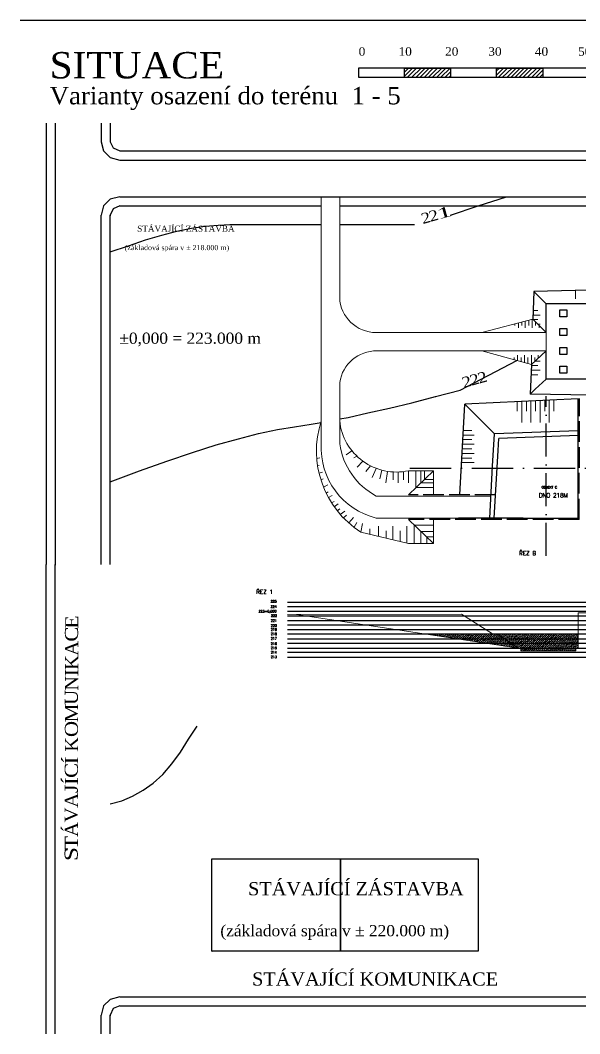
# Model space of a CAD drawing. Header units: millimetres. Extents: x -3518363 to 3223740, y -1530229 to 774657.
# Drawn here: x 950969 to 1072790, y -281594 to -61030 of the extents above; entities that cross this region are included whole.
import ezdxf

# ---------------------------------------------------------------- set-up
doc = ezdxf.new("R2010")
doc.units = ezdxf.units.MM
doc.header["$LTSCALE"] = 15
doc.header["$MEASUREMENT"] = 0
doc.linetypes.add('ACAD_ISO02W100', pattern=[15, 12, -3])
doc.linetypes.add('ACAD_ISO10W100', pattern=[18, 12, -3, 0, -3])
doc.layers.get('0').update_dxf_attribs({"linetype": 'CONTINUOUS'})
for name, color, linetype, lineweight in [('cesty', 7, 'CONTINUOUS', 15), ('HS', 90, 'ACAD_ISO10W100', 15), ('pažení', 220, 'ACAD_ISO02W100', 30), ('texty', 255, 'CONTINUOUS', 15), ('ŘEZ', 11, 'ACAD_ISO10W100', 15)]:
    doc.layers.add(name, color=color, linetype=linetype, lineweight=lineweight)
for name, color, linetype in [('obj 1 patky', 130, 'CONTINUOUS'), ('objekt 1', 40, 'CONTINUOUS'), ('objekt 3', 150, 'CONTINUOUS'), ('ŘEZ bílá', 251, 'ACAD_ISO10W100'), ('ŘEZ čerch', 10, 'ACAD_ISO10W100')]:
    doc.layers.add(name, color=color, linetype=linetype)
doc.layers.add('svahovaní', color=7, linetype='CONTINUOUS', lineweight=15, true_color=0xe3331c)
doc.styles.add('romans', font='romans.shx')
doc.styles.add('TIMESNEWROMAN', font='times.ttf')

msp = doc.modelspace()

# ---------------------------------------------------------------- hatches: boundary and pattern name
at = {"layer": 'HS', "linetype": 'ByBlock', "extrusion": (1.93959e-16, -3.39308e-16, -1)}
h = msp.add_hatch(dxfattribs=at)
h.set_pattern_fill('ANSI36', color=256, scale=2500)
h.set_pattern_definition([(315, (17781.2, 81156.6), (607.66989, -165.72815), [781.25, -156.25, 0, -156.25])])
h.paths.add_polyline_path([(-1039665.376, -194655.584), (-1038985.301, -194552.584), (-1053824.172, -194552.584), (-1054820.542, -194552.584), (-1054974.986, -194655.584)])
h.paths.add_polyline_path([(-1046268.043, -195655.584), (-1039665.376, -194655.584), (-1054974.986, -194655.584), (-1056474.45, -195655.584)])
h.paths.add_polyline_path([(-1052870.709, -196655.584), (-1046268.043, -195655.584), (-1056474.45, -195655.584), (-1057973.913, -196655.584)])
h.paths.add_polyline_path([(-1052870.709, -196655.584), (-1057973.913, -196655.584), (-1059473.376, -197655.584)])
h.paths.add_polyline_path([(-1056474.45, -195655.584), (-1054974.986, -194655.584), (-1072473.376, -194655.584), (-1072473.376, -195655.584)])
h.paths.add_polyline_path([(-1057973.913, -196655.584), (-1056474.45, -195655.584), (-1072473.376, -195655.584), (-1072473.376, -196655.584)])
h.paths.add_polyline_path([(-1054974.986, -194655.584), (-1054820.542, -194552.584), (-1072473.376, -194552.584), (-1072473.376, -194655.584)])
h.paths.add_polyline_path([(-1059473.376, -197655.584), (-1057973.913, -196655.584), (-1072473.376, -196655.584), (-1072473.376, -197655.584)])
h.paths.add_polyline_path([(-1059973.376, -198255.584), (-1059973.376, -197655.584), (-1071973.376, -197655.584), (-1071973.376, -198255.584)])

# ---------------------------------------------------------------- linework, layer by layer
for p, q in [((950968.81, -61029.825), (1144554.373, -61029.825)), ((972649.777, -99453.744), (1120944.495, -99453.744)), ((972649.777, -101434.091), (1016523.376, -101434.091)), ((1020523.376, -101434.091), (1095523.376, -101434.091)), ((1034657.856, -105497.656), (1036843.958, -105497.656)), ((972649.777, -273595.872), (1120944.495, -273595.872)), ((972649.777, -275550.501), (1120944.495, -275550.501))]:
    msp.add_line(p, q)
at = {"elevation": 0}
for points in [[(1024653.229, -73426.283), (1034657.856, -73426.283), (1034657.856, -71471.654), (1044662.476, -71471.654), (1044662.476, -73426.283), (1054667.095, -73426.283), (1054667.095, -71471.654), (1064774.586, -71471.654), (1064774.586, -73426.283), (1074779.219, -73426.283), (1074779.219, -71471.654), (1084783.826, -71471.654), (1084783.826, -73426.283), (1094788.459, -73426.283), (1094788.459, -71471.654), (1104793.079, -71471.654), (1104793.079, -73426.283), (1114797.698, -73426.283), (1114797.698, -71471.654), (1024653.229, -71471.654), (1024653.229, -73426.283), (1114900.569, -73426.283)], [(1034657.856, -72346.111), (1035532.299, -71471.654), (1035635.17, -71471.654)], [(1034657.856, -73220.541), (1036406.73, -71471.654), (1036509.601, -71471.654)], [(1035300.826, -73426.283), (1037281.173, -71471.654), (1037409.775, -71471.654)], [(1036200.988, -73426.283), (1038284.206, -71471.654), (1038387.077, -71471.654)], [(1037178.289, -73426.283), (1039158.649, -71471.654), (1039261.52, -71471.654)], [(1038052.746, -73426.283), (1040033.093, -71471.654), (1040161.682, -71471.654)], [(1038952.894, -73426.283), (1040907.523, -71471.654), (1041036.112, -71471.654)], [(1039827.338, -73426.283), (1041807.685, -71471.654), (1041910.569, -71471.654)], [(1040701.781, -73426.283), (1042784.999, -71471.654), (1042887.871, -71471.654)], [(1041679.083, -73426.283), (1043659.443, -71471.654), (1043788.032, -71471.654)], [(1042579.257, -73426.283), (1044559.604, -71471.654), (1044662.476, -71471.654)], [(1043453.688, -73426.283), (1044662.476, -72217.496), (1044765.347, -72217.496)], [(1054667.095, -72011.753), (1055310.066, -71471.654), (1055438.668, -71471.654)], [(1054667.095, -72989.081), (1056210.227, -71471.654), (1056313.098, -71471.654)], [(1055104.311, -73426.283), (1057084.658, -71471.654), (1057187.542, -71471.654)], [(1055978.754, -73426.283), (1058061.985, -71471.654), (1058190.574, -71471.654)], [(1056981.787, -73426.283), (1058962.134, -71471.654), (1059065.005, -71471.654)], [(1057856.23, -73426.283), (1059836.577, -71471.654), (1059939.461, -71471.654)], [(1058730.674, -73426.283), (1060711.021, -71471.654), (1060813.892, -71471.654)], [(1059605.104, -73426.283), (1061585.451, -71471.654), (1061688.336, -71471.654)], [(1060479.548, -73426.283), (1062459.908, -71471.654), (1062588.497, -71471.654)], [(1061379.709, -73426.283), (1063462.927, -71471.654), (1063565.798, -71471.654)], [(1062357.024, -73426.283), (1064337.371, -71471.654), (1064440.255, -71471.654)], [(1063231.467, -73426.283), (1064774.586, -71908.882), (1064877.47, -71908.882)], [(1064105.898, -73426.283), (1064774.586, -72783.313), (1064877.47, -72783.313)], [(1044328.131, -73426.283), (1044662.476, -73117.67), (1044765.347, -73117.67)], [(956601.231, -83430.916), (956601.231, -179490.702), (956704.109, -179490.702)], [(958581.578, -83430.916), (958581.578, -179490.702), (958684.456, -179490.702)], [(968586.205, -83430.916), (968586.205, -87494.482), (969126.298, -89474.829), (970566.552, -90889.359), (972649.777, -91455.176), (1120841.624, -91455.176), (1122821.971, -90889.359), (1124262.232, -89474.829), (1124802.318, -87494.482), (1124802.318, -83430.916), (1124905.202, -83430.916)], [(970566.552, -83430.916), (970566.552, -87494.482), (971209.522, -88806.14), (972649.777, -89474.829), (1120841.624, -89474.829), (1122153.283, -88806.14), (1122821.971, -87494.482), (1122821.971, -83430.916), (1122924.855, -83430.916)], [(972649.777, -99453.744), (970566.552, -99993.843), (969126.298, -101434.091), (968586.205, -103414.438), (968689.076, -103414.438)], [(972649.777, -101434.091), (971209.522, -102102.779), (970566.552, -103414.438), (970669.43, -103414.438)], [(1044662.476, -103414.438), (1050706.388, -101434.091), (1056863.515, -99453.744)], [(968586.205, -179490.702), (968586.205, -103414.438), (968689.076, -103414.438)], [(970566.552, -179490.702), (970566.552, -103414.438), (970669.43, -103414.438)], [(970566.552, -111412.98), (974527.253, -110101.321), (978256.48, -108789.662), (981779.959, -107812.361), (985071.965, -106912.186), (988261.1, -106269.216), (991218.762, -105832.014), (994073.553, -105600.527), (996619.717, -105497.656), (1016523.376, -105497.656)], [(1020523.376, -105497.656), (1034760.727, -105497.656)], [(1041370.47, -142944.253), (1046745.694, -141504.006), (1059063.651, -135060.689)], [(1020523.376, -147781.197), (1022338.538, -147445.047), (1026633.583, -146442.028), (1031365.837, -145464.7), (1036200.988, -144255.912), (1041370.47, -142944.253), (1041473.341, -142944.253)], [(970566.552, -161487.528), (976944.822, -159069.965), (982860.145, -156986.734), (988466.849, -155109.258), (993636.331, -153463.268), (998471.469, -152151.609), (1002869.391, -150942.821), (1006958.681, -150068.365), (1010687.909, -149528.265), (1014314.265, -148962.474), (1016523.376, -148535.382)], [(956601.231, -281594.427), (956601.231, -179490.702), (956704.109, -179490.702)], [(958581.578, -281594.427), (958581.578, -179490.702), (958684.456, -179490.702)], [(970566.552, -231545.597), (973086.998, -230876.909), (975401.69, -229899.594), (977716.381, -228562.218), (979902.483, -227044.803), (981985.708, -225167.327), (983966.055, -222852.636), (985843.531, -220332.203), (987592.412, -217477.399), (989469.881, -214622.621)], [(992659.016, -263591.252), (992659.016, -243504.859), (1050706.388, -243504.859), (1050706.388, -263591.252), (1020692.535, -263591.252), (1020692.535, -243504.859), (1020692.535, -263591.252), (992659.016, -263591.252), (992761.894, -263591.252)], [(972649.777, -273595.872), (970566.552, -274135.965), (969126.298, -275550.501), (968586.205, -277530.855), (968689.076, -277530.855)], [(972649.777, -275550.501), (971209.522, -276116.319), (970566.552, -277530.855), (970669.43, -277530.855)], [(968586.205, -281594.427), (968586.205, -277530.855), (968689.076, -277530.855)], [(970566.552, -281594.427), (970566.552, -277530.855), (970669.43, -277530.855)]]:
    msp.add_lwpolyline(points, dxfattribs=at)
at = {"layer": 'cesty', "linetype": 'ByBlock', "extrusion": (1.93959e-16, -3.39308e-16, -1)}
for p, q in [((1016523.376, -148213.393), (1016523.376, -99453.744)), ((1020523.376, -122134.723), (1020523.376, -99453.744)), ((1062604.217, -126104.233), (1051473.376, -128973.393)), ((1065473.376, -128973.393), (1062604.217, -126104.233)), ((1051473.376, -128973.393), (1029241.743, -128973.393)), ((1065473.376, -128973.393), (1051473.376, -128973.393)), ((1065473.376, -128973.393), (1065473.376, -132973.393)), ((1051473.376, -132973.393), (1028633.376, -132973.393)), ((1051473.376, -132973.393), (1065473.376, -132973.393)), ((1062253.444, -135937.87), (1051473.376, -132973.393)), ((1065473.376, -132973.393), (1062253.444, -135937.87)), ((1020523.376, -148213.393), (1020523.376, -139842.063)), ((1016523.376, -153213.393), (1016523.376, -148213.393)), ((1020523.376, -153213.393), (1020523.376, -148213.393)), ((1035473.376, -159073.393), (1040973.376, -159073.393)), ((1040973.376, -159073.393), (1035473.376, -164283.393)), ((1040973.376, -159073.393), (1040973.376, -164283.393)), ((1053457.006, -164573.393), (1028473.376, -164573.393)), ((1048903.376, -169373.393), (1028473.376, -169373.393)), ((1040973.376, -174873.393), (1035473.376, -169673.393)), ((1040973.376, -174873.393), (1040973.376, -169373.393)), ((1035473.376, -174873.393), (1025152.169, -172425.5)), ((1035473.376, -174873.393), (1040973.376, -174873.393))]:
    msp.add_line(p, q, dxfattribs=at)
for centre, radius, start, end in [((-1028538.376, -120893.393), 8110.556, 265.02492317, 351.19621357), ((-1028538.376, -141083.393), 8110.556, 8.80378643, 90.67112825), ((-1036346.617, -154792.351), 20886.445, 302.40952397, 18.36002891), ((-1032861.822, -146948.318), 12403.131, 257.8450583, 354.14585679), ((-1032207.524, -154113.67), 15709.964, 283.75041491, 3.28520099), ((-1035793.491, -150988.801), 15431.306, 298.31819504, 351.71130566)]:
    msp.add_arc(centre, radius, start, end, dxfattribs=at)
at = {"layer": 'HS', "linetype": 'ByBlock', "extrusion": (1.93959e-16, -3.39308e-16, -1)}
for p, q in [((1053824.172, -194552.584), (1038985.301, -194552.584)), ((1054820.542, -194552.584), (1072473.376, -194552.584))]:
    msp.add_line(p, q, dxfattribs=at)
at = {"layer": 'obj 1 patky', "extrusion": (1.93959e-16, -3.39308e-16, -1)}
for points in [[(-1069988.376, -124053.393), (-1069988.376, -125583.393), (-1068458.376, -125583.393), (-1068458.376, -124053.393)], [(-1069988.376, -128133.393), (-1069988.376, -129663.393), (-1068458.376, -129663.393), (-1068458.376, -128133.393)], [(-1069988.376, -132213.393), (-1069988.376, -133743.393), (-1068458.376, -133743.393), (-1068458.376, -132213.393)], [(-1069988.376, -136293.393), (-1069988.376, -137823.393), (-1068458.376, -137823.393), (-1068458.376, -136293.393)]]:
    msp.add_lwpolyline(points, close=True, dxfattribs=at)
at = {"layer": 'objekt 1', "linetype": 'ByBlock', "extrusion": (1.93959e-16, -3.39308e-16, -1)}
for p, q in [((1062819.646, -120064.83), (1062604.217, -126104.233)), ((1098855.572, -119256.672), (1062819.646, -120064.83)), ((1063872.377, -121133.36), (1062819.646, -120064.83)), ((1062253.444, -135937.87), (1062023.827, -142375.03)), ((1063114.434, -141345.187), (1062023.827, -142375.03)), ((1075242.373, -142638.13), (1062023.827, -142375.03))]:
    msp.add_line(p, q, dxfattribs=at)
at = {"layer": 'objekt 1', "extrusion": (1.93959e-16, -3.39308e-16, -1)}
for p, q in [((1065473.376, -122773.393), (1063872.377, -121133.36)), ((1103573.376, -122773.393), (1065473.376, -122773.393)), ((1065473.376, -128973.393), (1065473.376, -122773.393)), ((1065473.376, -139173.393), (1065473.376, -132973.393)), ((1065473.376, -139173.393), (1063114.434, -141345.187)), ((1091523.376, -139173.393), (1065473.376, -139173.393))]:
    msp.add_line(p, q, dxfattribs=at)
at = {"layer": 'objekt 3', "linetype": 'ByBlock', "extrusion": (1.93959e-16, -3.39308e-16, -1)}
for p, q in [((1046690.705, -164283.393), (1047801.612, -144603.786)), ((1072473.376, -143393.393), (1047801.612, -144603.786)), ((1048505.994, -145313.607), (1047801.612, -144603.786)), ((1049562.568, -146378.338), (1048505.994, -145313.607)), ((1072473.376, -144393.393), (1072473.376, -143393.393)), ((1072473.376, -145893.393), (1072473.376, -144393.393)), ((1053824.172, -158069.083), (1054219.215, -151070.941)), ((1072473.376, -150373.393), (1054219.215, -151070.941)), ((1055017.972, -154635.935), (1055165.391, -152024.423)), ((1072473.376, -151373.393), (1055165.391, -152024.423)), ((1054186.047, -169373.393), (1055017.972, -154635.935)), ((1053186.047, -169373.393), (1053824.172, -158069.083)), ((1048903.376, -169373.393), (1046403.376, -169373.393))]:
    msp.add_line(p, q, dxfattribs=at)
at = {"layer": 'objekt 3', "extrusion": (1.93959e-16, -3.39308e-16, -1)}
for p, q in [((1054219.215, -151070.941), (1049562.568, -146378.338)), ((1072473.376, -157373.393), (1072473.376, -145893.393)), ((1072473.376, -169373.393), (1072473.376, -157373.393)), ((1060473.376, -169373.393), (1048903.376, -169373.393)), ((1060473.376, -169373.393), (1072473.376, -169373.393))]:
    msp.add_line(p, q, dxfattribs=at)
at = {"layer": 'pažení', "linetype": 'ACAD_ISO02W100', "lineweight": -2, "ltscale": 25, "extrusion": (1.93959e-16, -3.39308e-16, -1)}
for p, q in [((1072683.376, -169673.393), (1072726.691, -143380.965)), ((1054473.376, -164283.393), (1035473.376, -164283.393)), ((1072683.376, -169673.393), (1035473.376, -169673.393))]:
    msp.add_line(p, q, dxfattribs=at)
at = {"layer": 'svahovaní', "color": 0, "extrusion": (1.93959e-16, -3.39308e-16, -1)}
for p, q in [((1071852.79, -119862.249), (1071852.79, -121677.804)), ((1062657.133, -125184.876), (1064169.633, -125184.876)), ((1062694.633, -124184.876), (1063669.633, -124184.876)), ((1058687.431, -127113.85), (1058683.376, -127472.64)), ((1059433.376, -126921.57), (1059433.376, -127982.64)), ((1060183.376, -126728.245), (1060183.376, -127472.64)), ((1060933.376, -126534.92), (1060933.376, -127982.64)), ((1061683.376, -126341.595), (1061683.376, -127472.64)), ((1062433.376, -126148.27), (1062433.376, -127982.64)), ((1062684.86, -126184.876), (1063669.633, -126184.876)), ((1063183.376, -126683.393), (1063183.376, -127472.64)), ((1063684.86, -127184.876), (1064169.633, -127184.876)), ((1063933.376, -127433.393), (1063933.376, -127982.64)), ((1058502.821, -134903.801), (1058503.444, -134390.129)), ((1059253.444, -135110.752), (1059253.444, -133880.129)), ((1060003.444, -135317.531), (1060003.444, -134390.129)), ((1060753.444, -135524.311), (1060753.444, -133880.129)), ((1061503.444, -135731.091), (1061503.444, -134390.129)), ((1062253.444, -135937.87), (1062253.444, -133880.129)), ((1063003.444, -135247.372), (1063003.444, -134390.129)), ((1063753.444, -134556.873), (1063753.444, -133880.129)), ((1062244.633, -136184.876), (1063669.633, -136184.876)), ((1063071.325, -135184.876), (1064169.633, -135184.876)), ((1062169.633, -138184.876), (1063669.633, -138184.876)), ((1062207.133, -137184.876), (1064169.633, -137184.876)), ((1059163.376, -144046.379), (1059163.376, -146084.059)), ((1060163.376, -143997.319), (1060163.376, -148584.059)), ((1061163.376, -143948.26), (1061163.376, -146084.059)), ((1062163.376, -143899.2), (1062163.376, -148584.059)), ((1063163.376, -143850.14), (1063163.376, -146084.059)), ((1064163.376, -143801.08), (1064163.376, -148584.059)), ((1065163.376, -143752.02), (1065163.376, -146084.059)), ((1066163.376, -143702.96), (1066163.376, -148584.059)), ((1067163.376, -143653.9), (1067163.376, -146084.059)), ((1047423.422, -151303.393), (1049766.293, -151303.393)), ((1047479.871, -150303.393), (1049266.293, -150303.393)), ((1047254.073, -154303.393), (1049266.293, -154303.393)), ((1047310.522, -153303.393), (1049766.293, -153303.393)), ((1047366.972, -152303.393), (1049266.293, -152303.393)), ((1015521.402, -156390.475), (1016213.376, -156283.393)), ((1023198.785, -154724.138), (1021962.405, -155592.86)), ((1024242.822, -155867.426), (1023573.376, -156283.393)), ((1047141.173, -156303.393), (1049266.293, -156303.393)), ((1047197.623, -155303.393), (1049766.293, -155303.393)), ((1015702.664, -157965.8), (1016023.376, -157903.393)), ((1025552.919, -156969.176), (1024293.376, -158303.393)), ((1027260.619, -158014.671), (1026223.376, -159253.393)), ((1028488.938, -158555.02), (1027613.376, -160543.393)), ((1047084.724, -157303.393), (1049766.293, -157303.393)), ((1016024.678, -159615.457), (1016803.376, -159413.393)), ((1016415.932, -161038.261), (1016923.376, -160833.393)), ((1029710.206, -158944.358), (1029253.376, -160823.393)), ((1030926.49, -159199.528), (1030563.376, -161713.393)), ((1032183.376, -159332.879), (1032183.376, -161063.393)), ((1033262.78, -159344.966), (1033262.78, -161713.393)), ((1034380.263, -159258.151), (1034380.263, -161063.393)), ((1035473.376, -159073.393), (1035473.376, -161713.393)), ((1037123.376, -159073.393), (1037123.376, -162720.393)), ((1038223.376, -159073.393), (1038223.376, -161678.393)), ((1038963.376, -159073.393), (1038963.376, -160977.411)), ((1038963.376, -160977.411), (1040973.376, -160977.411)), ((1016987.885, -162633.465), (1017943.376, -162143.393)), ((1037123.376, -162720.393), (1040973.376, -162720.393)), ((1038223.376, -161678.393), (1040973.376, -161678.393)), ((1017560.005, -163919.606), (1018013.376, -163683.393)), ((1018061.947, -164887.618), (1018903.376, -164423.393)), ((1018770.094, -166075.499), (1019293.376, -165743.393)), ((1019322.407, -166892.758), (1020213.376, -166253.393)), ((1019979.882, -167768.235), (1020533.376, -167323.393)), ((1020637.557, -168557.126), (1021623.376, -167833.393)), ((1021338.461, -169318.15), (1021973.376, -168733.393)), ((1022483.968, -170415.108), (1023493.376, -169253.393)), ((1023646.795, -171374.212), (1024233.376, -170303.393)), ((1025152.169, -172425.5), (1025523.376, -170543.393)), ((1027090.568, -172885.232), (1027090.568, -171693.393)), ((1028953.376, -173327.036), (1028953.376, -171153.393)), ((1032093.376, -174071.754), (1032093.376, -171153.393)), ((1035143.376, -174795.126), (1035143.376, -171153.393)), ((1036753.376, -174873.393), (1036753.376, -170883.574)), ((1036753.376, -170883.574), (1040973.376, -170883.574)), ((1030623.376, -173723.112), (1030623.376, -172153.393)), ((1033673.376, -174446.484), (1033673.376, -172153.393)), ((1038223.376, -174873.393), (1038223.376, -172273.393)), ((1038223.376, -172273.393), (1040973.376, -172273.393)), ((1039493.376, -174873.393), (1039493.376, -173474.12)), ((1039493.376, -173474.12), (1040973.376, -173474.12))]:
    msp.add_line(p, q, dxfattribs=at)
at = {"layer": 'ŘEZ', "linetype": 'ByBlock', "extrusion": (1.93959e-16, -3.39308e-16, -1)}
for p, q in [((1047037.87, -190255.584), (1009181.185, -190350.553)), ((1011121.185, -190332.453), (1059473.376, -197655.584)), ((1053824.172, -194552.584), (1047037.87, -190255.584)), ((1072473.376, -189973.393), (1074820.526, -189969.286)), ((1072473.376, -189973.393), (1072473.376, -197655.584)), ((1054820.542, -194552.584), (1053824.172, -194552.584)), ((1054820.542, -194552.584), (1059473.376, -197655.584)), ((1072473.376, -197655.584), (1059473.376, -197655.584)), ((1059973.376, -197655.584), (1059973.376, -198255.584)), ((1071973.376, -198255.584), (1059973.376, -198255.584)), ((1071973.376, -197655.584), (1071973.376, -198255.584))]:
    msp.add_line(p, q, dxfattribs=at)
at = {"layer": 'ŘEZ bílá', "color": 250, "linetype": 'ByBlock', "true_color": 0x1a1a1a, "extrusion": (1.93959e-16, -3.39308e-16, -1)}
for p, q in [((1009181.185, -187655.584), (1114041.185, -187655.584)), ((1114441.185, -188655.584), (1009181.185, -188655.584)), ((1009181.185, -189655.584), (1114291.185, -189655.584)), ((1009181.185, -190655.584), (1114391.185, -190655.584)), ((1009181.185, -191655.584), (1114241.185, -191655.584)), ((1114281.185, -192655.584), (1009181.185, -192655.584)), ((1009181.185, -193655.584), (1114341.185, -193655.584)), ((1113951.185, -194655.584), (1009181.185, -194655.584)), ((1009181.185, -195655.584), (1114111.185, -195655.584)), ((1114031.185, -196655.584), (1009181.185, -196655.584)), ((1009181.185, -197655.584), (1114341.185, -197655.584)), ((1114421.185, -198655.584), (1009181.185, -198655.584)), ((1009181.185, -199655.584), (1114341.185, -199655.584))]:
    msp.add_line(p, q, dxfattribs=at)
at = {"layer": 'ŘEZ čerch', "linetype": 'ACAD_ISO10W100', "ltscale": 40, "extrusion": (1.93959e-16, -3.39308e-16, -1)}
msp.add_line((1065511.185, -177593.393), (1065511.185, -142823.393), dxfattribs=at)
at = {"layer": 'ŘEZ čerch', "linetype": 'ACAD_ISO10W100', "lineweight": -2, "ltscale": 50, "extrusion": (1.93959e-16, -3.39308e-16, -1)}
msp.add_line((1035781.185, -158523.393), (1112711.185, -158523.393), dxfattribs=at)

# ---------------------------------------------------------------- texts
at = {"attachment_point": 7, "style": 'TIMESNEWROMAN'}
for s, insert, char_height, width in [('\\W1.04;SITUACE', (957372.797, -73760.51), 5726.35125, 39233.21061), ('\\W1.03;0\\~\\~\\~\\~\\~\\~\\~\\~\\~\\~10\\~\\~\\~\\~\\~\\~\\~\\~\\~\\~20\\~\\~\\~\\~\\~\\~\\~\\~\\~30\\~\\~\\~\\~\\~\\~\\~\\~\\~\\~40\\~\\~\\~\\~\\~\\~\\~\\~\\~50\\~\\~\\~\\~\\~\\~\\~\\~\\~60\\~\\~\\~\\~\\~\\~\\~\\~\\~70\\~\\~\\~\\~\\~\\~\\~\\~\\~\\~80\\~\\~\\~\\~\\~\\~\\~\\~\\~90\\~\\~\\~\\~\\~\\~\\~\\~\\~\\~100\\~(m)', (1024653.229, -69362.587), 1861.033775, 104185.90222), ('\\W1.02;Varianty\\~osazení\\~do\\~terénu\\~\\~1\\~-\\~5', (957372.797, -80576.008), 3793.6648, 76615.21395), ('\\W1.02;STÁVAJÍCÍ\\~ZÁSTAVBA', (976432.817, -107060.497), 1293.94102, 21321.5671), ('{\\W1.03;(základová\\~spára\\~v\\~±\\~218.000\\~m)}', (973701.401, -111419.138), 1099.86018, 22340.96115), ('{\\W1.03;±\\fTimes New Roman|b0|i0|c238|p18;0,000 =\\fTimes New Roman|b0|i0|c0|p18;\\~2\\fTimes New Roman|b0|i0|c238|p18;23\\fTimes New Roman|b0|i0|c0|p18;.000\\~m}', (972546.899, -132012.778), 2433.709411, 49434.83592), ('\\W1.02;STÁVAJÍCÍ\\~ZÁSTAVBA', (1000580.418, -251528.988), 2863.1607, 47179.17747), ('\\W1.03;(základová\\~spára\\~v\\~±\\~220.000\\~m)', (994536.492, -261173.546), 2433.70941, 49434.83592), ('\\W1.02;STÁVAJÍCÍ\\~KOMUNIKACE', (1001454.855, -271178.133), 2863.1607, 53670.5873)]:
    msp.add_mtext(s, dxfattribs=dict(at, insert=insert, char_height=char_height, width=width))
for s, insert, char_height, width, rotation in [('\\W1.16;2', (1038618.55, -105394.654), 2289.8356, 3047.34523, 15.80019522), ('\\W1.16;2', (1040315.91, -104905.964), 2289.8356, 3047.34523, 15.80019522), ('\\W1.95;1', (1041987.631, -104417.17), 2289.8356, 3945.50577, 15.80019522), ('\\W1.16;2', (1047516.913, -141066.202), 2289.8356, 3047.34523, 15.80019522), ('\\W1.16;2', (1049214.234, -140577.486), 2289.8356, 3047.34523, 15.80019522), ('\\W1.16;2', (1050911.633, -140114.67), 2289.8356, 3047.34523, 15.80019522), ('\\W1.09;E', (963621.569, -193430.102), 2863.0542, 4188.81108, 89.90041137), ('\\W1.14;C', (963595.982, -196284.88), 2863.0542, 4490.01155, 89.90041137), ('\\W1.04;A', (963595.89, -199371.222), 2863.0542, 4592.75863, 89.90041137), ('\\W1.03;K', (963595.89, -202431.585), 2863.0542, 4572.93372, 89.90041137), ('\\W1.19;I', (963595.982, -203871.977), 2863.0542, 3142.16769, 89.90041137), ('\\W1.02;N', (963595.982, -206932.353), 2863.0542, 4557.723, 89.90041137), ('\\W1.04;U', (963570.434, -210018.603), 2863.0542, 4588.46559, 89.90041137), ('\\W1.07;M', (963570.349, -213850.578), 2863.0542, 5402.24811, 89.90041137), ('\\W1.13;O', (963570.473, -217039.621), 2863.0542, 4720.52411, 89.90041137), ('\\W1.03;K', (963570.644, -220228.625), 2863.0542, 4572.93372, 89.90041137), ('\\W1.19;Í', (963570.689, -222980.715), 2863.0542, 3142.16769, 89.90041137), ('\\W1.14;C', (963544.886, -225938.259), 2863.0542, 4490.01155, 89.90041137), ('\\W1.19;Í', (963544.841, -227481.378), 2863.0542, 3142.16769, 89.90041137), ('\\W1.09;J', (963544.886, -229230.474), 2863.0542, 3226.50001, 89.90041137), ('\\W1.04;A', (963545.011, -232419.478), 2863.0542, 4592.75863, 89.90041137), ('\\W1.05;V', (963545.187, -235608.535), 2863.0542, 4599.96906, 89.90041137), ('\\W1.04;Á', (963519.509, -238772.082), 2863.0542, 4592.75863, 89.90041137), ('\\W1.12;T', (963519.548, -241524.12), 2863.0542, 4225.10236, 89.90041137), ('\\W1.28;S', (963519.594, -244044.828), 2863.0542, 4219.3343, 89.90041137)]:
    msp.add_mtext(s, dxfattribs=dict(at, insert=insert, char_height=char_height, width=width, rotation=rotation))
at = {"layer": 'texty', "ltscale": 20, "extrusion": (1.93959e-16, -3.39308e-16, -1), "style": 'romans', "text_generation_flag": 2}
for s, height, p in [('OBJEKT C', 514.897, (-1064502.254, -162905.96)), ('DNO 218M', 890.0917, (-1063893.376, -164863.393)), ('ŘEZ B', 890.0917, (-1059571.185, -177453.393)), ('ŘEZ 1', 890.0917, (-1002341.185, -185893.393)), ('225', 514.897, (-1005486.185, -187755.584)), ('223=0,000', 514.897, (-1002866.185, -189905.584)), ('224', 514.897, (-1005486.185, -188875.584)), ('221', 514.897, (-1005516.185, -191925.584)), ('222', 514.897, (-1005556.185, -190865.584)), ('220', 514.897, (-1005516.185, -193025.584)), ('219', 514.897, (-1005516.185, -193875.584)), ('218', 514.897, (-1005516.185, -194835.584)), ('217', 514.897, (-1005516.185, -195835.584)), ('216', 514.897, (-1005516.185, -196955.584)), ('215', 514.897, (-1005516.185, -197875.584)), ('214', 514.897, (-1005516.185, -198835.584)), ('213', 514.897, (-1005516.185, -199835.584))]:
    msp.add_text(s, height=height, dxfattribs=at).set_placement(p)

doc.saveas('drawing.dxf')
